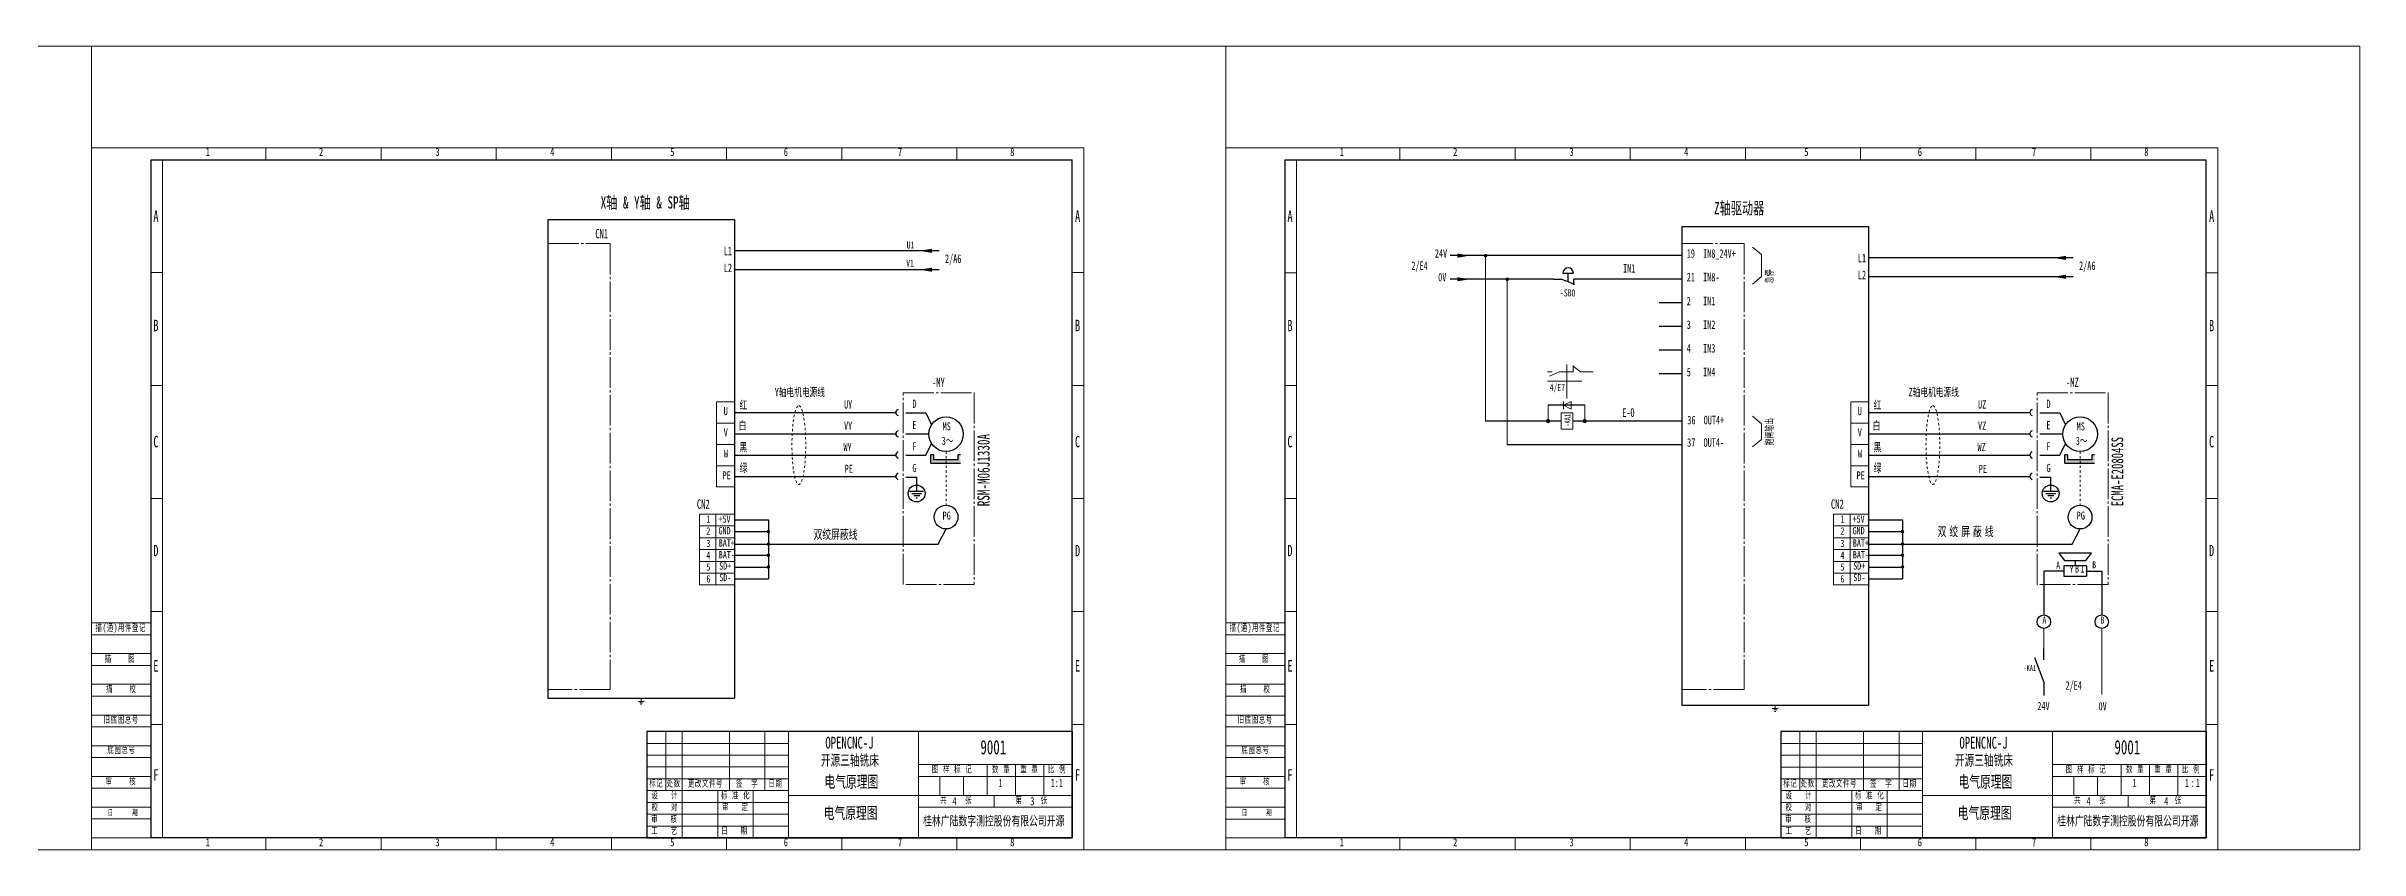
# Model space of a CAD drawing. Header units: millimetres. Extents: x 0 to 1920, y 0 to 340.
# Drawn here: x 941 to 1920, y 0 to 340 of the extents above; entities that cross this region are included whole.
import ezdxf

# ---------------------------------------------------------------- set-up
doc = ezdxf.new("R2010")
doc.units = ezdxf.units.MM
for name, pattern in [('ACAD_ISO02W100', [15, 12, -3]), ('ACAD_ISO02W100_1', [2, 1, -1]), ('ACAD_ISO08W100', [36, 24, -3, 6, -3]), ('ACAD_ISO08W100_1', [16, 13, -1, 1, -1])]:
    doc.linetypes.add(name, pattern=pattern)
for name, color, linetype, lineweight in [('ACAD文字', 3, 'Continuous', 20), ('ACAD粗实线', 7, 'Continuous', 30), ('EB0', 7, 'Continuous', 35), ('中心线', 4, 'ACAD_ISO08W100', 20), ('尺寸线', 1, 'Continuous', 15), ('文字', 3, 'Continuous', 20), ('用户自定义3', 7, 'Continuous', 18), ('粗实线', 7, 'Continuous', 30), ('细实线', 1, 'Continuous', 15), ('细实线层', 7, 'Continuous', 18), ('细实线层_1', 7, 'Continuous', 18), ('虚线', 2, 'ACAD_ISO02W100', 15)]:
    doc.layers.add(name, color=color, linetype=linetype, lineweight=lineweight)
doc.styles.add('UserTxtStyle3', font='', dxfattribs={"width": 0.667})
doc.styles.add('标准', font='', dxfattribs={"width": 0.667})
doc.styles.add('电气', font='', dxfattribs={"width": 0.667})
doc.styles.add('电气3.0', font='', dxfattribs={"width": 0.667})
doc.styles.get('UserTxtStyle3').set_extended_font_data('宋体')
doc.styles.get('标准').set_extended_font_data('宋体')
doc.styles.get('电气').set_extended_font_data('宋体')
doc.styles.get('电气3.0').set_extended_font_data('宋体')

# ---------------------------------------------------------------- blocks, each defined once
blk = doc.blocks.new('*X3')
at = {"layer": '文字', "linetype": 'Continuous', "lineweight": 18}
for p, q in [((73.75, 297), (73.75, 292)), ((122.5, 297), (122.5, 292)), ((171.25, 297), (171.25, 292)), ((220, 297), (220, 292)), ((268.75, 297), (268.75, 292)), ((317.5, 297), (317.5, 292)), ((366.25, 297), (366.25, 292)), ((30, 292), (30, 5)), ((30, 244.2), (25, 244.2)), ((420, 244.2), (415, 244.2)), ((30, 196.4), (25, 196.4)), ((420, 196.4), (415, 196.4)), ((420, 148.6), (415, 148.6)), ((30, 100.8), (25, 100.8)), ((420, 100.8), (415, 100.8)), ((30, 53), (25, 53)), ((420, 53), (415, 53)), ((73.75, 5), (73.75, 0)), ((122.5, 5), (122.5, 0)), ((171.25, 5), (171.25, 0)), ((220, 5), (220, 0)), ((268.75, 5), (268.75, 0)), ((317.5, 5), (317.5, 0)), ((366.25, 5), (366.25, 0))]:
    blk.add_line(p, q, dxfattribs=at)
at = {"layer": '文字', "color": 3, "linetype": 'Continuous', "lineweight": 18}
blk.add_line((30, 148.6), (25, 148.6), dxfattribs=at)
at = {"layer": '粗实线'}
for p, q in [((25, 292), (25, 5)), ((25, 292), (415, 292)), ((415, 5), (415, 292)), ((235, 50), (235, 5)), ((415, 50), (235, 50)), ((415, 50), (415, 5)), ((415, 5), (25, 5)), ((235, 5), (415, 5))]:
    blk.add_line(p, q, dxfattribs=at)
at = {"layer": '细实线'}
for p, q in [((420, 297), (0, 297)), ((0, 297), (0, 0)), ((420, 0), (420, 297)), ((25, 96), (0, 96)), ((25, 91), (0, 91)), ((25, 83), (0, 83)), ((25, 78), (0, 78)), ((25, 70), (0, 70)), ((25, 65), (0, 65)), ((25, 57), (0, 57)), ((25, 52), (0, 52)), ((25, 44), (0, 44)), ((25, 39), (0, 39)), ((25, 31), (0, 31)), ((415, 36), (350, 36)), ((350, 31), (415, 31)), ((359, 23), (359, 31)), ((369, 23), (369, 31)), ((379, 23), (379, 36)), ((391, 23), (391, 36)), ((403, 23), (403, 36)), ((25, 26), (0, 26)), ((415, 23), (295, 23)), ((382, 18), (382, 23)), ((25, 18), (0, 18)), ((25, 13), (0, 13)), ((350, 18), (415, 18)), ((0, 5), (0, 5)), ((0, 0), (420, 0))]:
    blk.add_line(p, q, dxfattribs=at)
at = {"layer": '细实线', "color": 1, "linetype": 'Continuous', "lineweight": 18}
for p, q in [((243, 25), (243, 50)), ((250, 5), (250, 50)), ((270, 25), (270, 50)), ((285, 25), (285, 50)), ((295, 5), (295, 50)), ((350, 5), (350, 50)), ((235, 45), (295, 45)), ((235, 40), (295, 40)), ((235, 35), (295, 35)), ((235, 35), (295, 35)), ((235, 30), (295, 30)), ((235, 25), (295, 25)), ((235, 20), (295, 20)), ((265, 5), (265, 25)), ((280, 5), (280, 25)), ((235, 15), (295, 15)), ((235, 10), (295, 10)), ((0, 5), (25, 5))]:
    blk.add_line(p, q, dxfattribs=at)
at = {"layer": '文字', "linetype": 'Continuous', "lineweight": 18, "attachment_point": 1}
for s, insert, char_height, width, style in [('\\T1.1;1', (48.27, 296.98), 3.386, 2.7271, '标准'), ('\\T1.1;2', (96.26, 296.98), 3.386, 3.2178, '标准'), ('\\T1.1;3', (145.52, 296.98), 3.386, 3.0285, '标准'), ('\\T1.1;4', (194.06, 296.98), 3.386, 3.2529, '标准'), ('\\T1.1;5', (244.91, 296.98), 3.386, 3.0706, '标准'), ('\\T1.1;6', (292.95, 296.98), 3.386, 3.1407, '标准'), ('\\T1.1;7', (341.27, 296.98), 3.386, 3.1407, '标准'), ('\\T1.1;8', (388.81, 296.98), 3.386, 3.1057, '标准'), ('\\T1.1;A', (26.12, 270.53), 4.838, 5.8388, '标准'), ('\\T1.1;A', (416.22, 270.53), 4.838, 5.8388, '标准'), ('\\T1.1;B', (26.12, 224.24), 4.838, 5.8388, '标准'), ('\\T1.1;B', (416.22, 224.24), 4.838, 5.8388, '标准'), ('\\T1.1;C', (26.1, 175.12), 4.838, 5.6885, '标准'), ('\\T1.1;C', (416.2, 175.12), 4.838, 5.6885, '标准'), ('\\T1.1;D', (26.1, 129.01), 4.838, 5.7887, '标准'), ('\\T1.1;D', (416.2, 129.01), 4.838, 5.7887, '标准'), ('\\T1.1;描(通)用件登记', (1.66, 95.41), 2.9027, 57.0736, '标准'), ('\\T1.1;描    图', (5.55, 82.36), 2.9027, 31.7997, '标准'), ('\\T1.1;E', (26.1, 80.24), 4.838, 5.6284, '标准'), ('\\T1.1;E', (416.2, 80.24), 4.838, 5.6284, '标准'), ('\\T1.1;描    校', (6.07, 69.57), 2.9027, 32.3225, '标准'), ('\\T1.1;旧底图总号', (5.07, 56.52), 2.9027, 39.2088, '标准'), ('\\T1.1;底图总号', (6.64, 43.73), 2.903, 31.7997, '标准'), ('\\T1.1;审    核', (5.92, 30.42), 2.9027, 31.5052, '标准'), ('\\T1.1;F', (26.1, 34.08), 4.838, 5.6885, '标准'), ('\\T1.1;标记', (236.02, 29.53), 2.903, 15.6535, '标准'), ('\\T1.1;处数', (243.39, 29.53), 2.903, 15.3951, '标准'), ('\\T1.1;更改文件号', (252.36, 29.53), 2.9027, 39.9839, '标准'), ('\\T1.1;签  字', (272.74, 29.53), 2.903, 23.3871, '标准'), ('\\T1.1;日期', (286.48, 29.53), 2.903, 13.6405, '标准'), ('\\T1.1;图 样 标 记', (355.63, 35.53), 2.9027, 43.7215, '标准'), ('\\T1.1;数 量', (381.09, 35.53), 2.903, 19.6134, '标准'), ('\\T1.1;重 量', (393.05, 35.53), 2.903, 19.4872, '标准'), ('\\T1.1;比 例', (404.75, 35.53), 2.903, 17.8347, '标准'), ('\\T1.1;F', (416.2, 34.08), 4.838, 5.6885, '标准'), ('\\T1.1;校   对', (236.97, 19.53), 2.9027, 28.2544, '标准'), ('\\T1.1;设   计', (236.99, 24.53), 2.9027, 28.2604, '标准'), ('\\T1.1;标 准 化', (266.33, 24.53), 2.9027, 32.2203, '标准'), ('\\T1.1;审   定', (266.81, 19.53), 2.9027, 27.7075, '标准'), ('\\T1.1;共', (359.12, 22.56), 2.903, 7.1748, '标准'), ('\\T1.1;张', (369.72, 22.56), 2.903, 7.0125, '标准'), ('\\T1.1;第', (391.01, 22.56), 2.903, 6.8202, '标准'), ('\\T1.1;张', (401.72, 22.56), 2.903, 7.0125, '标准'), ('\\T1.3425;日    期', (6.75, 17.02), 2.4861, 26.6415, 'UserTxtStyle3'), ('\\T1.1;审   核', (236.81, 14.53), 2.9027, 27.347, '标准'), ('\\T1.1;工   艺', (236.93, 9.53), 2.9027, 27.4492, '标准'), ('\\T1.1;日   期', (266.48, 9.53), 2.9027, 26.1152, '标准'), ('\\T1.1;1', (48.27, 4.84), 3.386, 2.7271, '标准'), ('\\T1.1;2', (96.26, 4.84), 3.386, 3.2178, '标准'), ('\\T1.1;3', (145.52, 4.84), 3.386, 3.0285, '标准'), ('\\T1.1;4', (194.06, 4.84), 3.386, 3.2529, '标准'), ('\\T1.1;5', (244.91, 4.84), 3.386, 3.0706, '标准'), ('\\T1.1;6', (292.95, 4.84), 3.386, 3.1407, '标准'), ('\\T1.1;7', (341.27, 4.84), 3.386, 3.1407, '标准'), ('\\T1.1;8', (388.81, 4.84), 3.386, 3.1057, '标准')]:
    blk.add_mtext(s, dxfattribs=dict(at, insert=insert, char_height=char_height, width=width, style=style))
blk = doc.blocks.new('*X4')
at = {"layer": '细实线层_1', "color": 7}
for p, q in [((-1.25, 0), (1.25, 0)), ((0, 0), (0, 1.25)), ((-0.62, -0.62), (0.62, -0.62)), ((-0.31, -1.25), (0.31, -1.25))]:
    blk.add_line(p, q, dxfattribs=at)
blk = doc.blocks.new('常闭触点_1')
at = {"layer": '粗实线', "linetype": 'ByBlock', "lineweight": -2}
blk.add_line((0, 0), (0, -4.8), dxfattribs=at)
at = {"layer": '粗实线'}
for p, q in [((3.9, -3.9), (0, -14.4)), ((4.3, -4.8), (0, -4.8)), ((0, -20), (0, -14.4))]:
    blk.add_line(p, q, dxfattribs=at)
blk = doc.blocks.new('*X7')
at = {"layer": 'ACAD粗实线', "linetype": 'Continuous', "lineweight": 18}
h = blk.add_hatch(color=256, dxfattribs=at)
edge = h.paths.add_edge_path(flags=0)
edge.add_line((1522.62, -1666.46), (1522.62, -1665.71))
edge.add_arc((1522.62, -1666.46), 0.75, 90, 270)
edge.add_line((1522.62, -1667.21), (1522.62, -1666.46))
for p, q in [((1522.62, -1666.46), (1522.62, -1665.71)), ((1522.62, -1667.21), (1522.62, -1666.46))]:
    blk.add_line(p, q, dxfattribs=at)
blk.add_arc((1522.62, -1666.46), 0.75, 90, 270, dxfattribs=at)
blk = doc.blocks.new('*X8')
at = {"layer": 'ACAD粗实线', "linetype": 'Continuous', "lineweight": 18}
h = blk.add_hatch(color=256, dxfattribs=at)
edge = h.paths.add_edge_path(flags=0)
edge.add_line((1522.62, -1666.46), (1522.62, -1667.21))
edge.add_arc((1522.62, -1666.46), 0.75, 270, 450)
edge.add_line((1522.62, -1665.71), (1522.62, -1666.46))
for p, q in [((1522.62, -1665.71), (1522.62, -1666.46)), ((1522.62, -1666.46), (1522.62, -1667.21))]:
    blk.add_line(p, q, dxfattribs=at)
blk.add_arc((1522.62, -1666.46), 0.75, 270, 90, dxfattribs=at)
blk = doc.blocks.new('*X6')
at = {"layer": 'ACAD粗实线', "linetype": 'Continuous', "lineweight": 18}
for name in ['*X7', '*X8']:
    blk.add_blockref(name, (-1522.62, 1666.09), dxfattribs=at)
blk = doc.blocks.new('*X10')
at = {"layer": 'ACAD粗实线', "linetype": 'Continuous', "lineweight": 18}
h = blk.add_hatch(color=256, dxfattribs=at)
edge = h.paths.add_edge_path(flags=0)
edge.add_line((1522.62, -1666.46), (1522.62, -1665.71))
edge.add_arc((1522.62, -1666.46), 0.75, 90, 270)
edge.add_line((1522.62, -1667.21), (1522.62, -1666.46))
for p, q in [((1522.62, -1666.46), (1522.62, -1665.71)), ((1522.62, -1667.21), (1522.62, -1666.46))]:
    blk.add_line(p, q, dxfattribs=at)
blk.add_arc((1522.62, -1666.46), 0.75, 90, 270, dxfattribs=at)
blk = doc.blocks.new('*X11')
at = {"layer": 'ACAD粗实线', "linetype": 'Continuous', "lineweight": 18}
h = blk.add_hatch(color=256, dxfattribs=at)
edge = h.paths.add_edge_path(flags=0)
edge.add_line((1522.62, -1666.46), (1522.62, -1667.21))
edge.add_arc((1522.62, -1666.46), 0.75, 270, 450)
edge.add_line((1522.62, -1665.71), (1522.62, -1666.46))
for p, q in [((1522.62, -1665.71), (1522.62, -1666.46)), ((1522.62, -1666.46), (1522.62, -1667.21))]:
    blk.add_line(p, q, dxfattribs=at)
blk.add_arc((1522.62, -1666.46), 0.75, 270, 90, dxfattribs=at)
blk = doc.blocks.new('*X9')
at = {"layer": 'ACAD粗实线', "linetype": 'Continuous', "lineweight": 18}
for name in ['*X10', '*X11']:
    blk.add_blockref(name, (-1522.62, 1666.09), dxfattribs=at)
blk = doc.blocks.new('*X12')
at = {"layer": '细实线层', "color": 7}
for p, q in [((-7, 5), (0, 5)), ((-7, 0), (-7, 5)), ((0, 0), (-7, 0)), ((0, 5), (0, 0))]:
    blk.add_line(p, q, dxfattribs=at)
blk = doc.blocks.new('*X13')
at = {"layer": 'ACAD粗实线', "linetype": 'Continuous', "lineweight": 18}
for p, q in [((0, 0), (-1.65, 3.3)), ((-1.65, 3.3), (1.65, 3.3)), ((1.65, 0), (-1.65, 0)), ((0, -3.3), (0, 6.6)), ((1.65, 3.3), (0, 0))]:
    blk.add_line(p, q, dxfattribs=at)
blk = doc.blocks.new('*X17')
at = {"layer": '粗实线'}
h = blk.add_hatch(color=256, dxfattribs=at)
edge = h.paths.add_edge_path(flags=0)
edge.add_line((1666.46, 1139.62), (1665.71, 1139.62))
edge.add_arc((1666.46, 1139.62), 0.75, 0, 180, ccw=False)
edge.add_line((1667.21, 1139.62), (1666.46, 1139.62))
h = blk.add_hatch(color=256, dxfattribs=at)
edge = h.paths.add_edge_path(flags=0)
edge.add_line((1666.46, 1139.62), (1667.21, 1139.62))
edge.add_arc((1666.46, 1139.62), 0.75, 180, 360, ccw=False)
edge.add_line((1665.71, 1139.62), (1666.46, 1139.62))
for start, end in [(0, 180), (180, 360)]:
    blk.add_arc((1666.46, 1139.62), 0.375, start, end, dxfattribs=at)
blk = doc.blocks.new('*X18')
at = {"layer": '粗实线'}
h = blk.add_hatch(color=256, dxfattribs=at)
edge = h.paths.add_edge_path(flags=0)
edge.add_line((1666.46, 1144.62), (1665.71, 1144.62))
edge.add_arc((1666.46, 1144.62), 0.75, 0, 180, ccw=False)
edge.add_line((1667.21, 1144.62), (1666.46, 1144.62))
h = blk.add_hatch(color=256, dxfattribs=at)
edge = h.paths.add_edge_path(flags=0)
edge.add_line((1666.46, 1144.62), (1667.21, 1144.62))
edge.add_arc((1666.46, 1144.62), 0.75, 180, 360, ccw=False)
edge.add_line((1665.71, 1144.62), (1666.46, 1144.62))
for start, end in [(0, 180), (180, 360)]:
    blk.add_arc((1666.46, 1144.62), 0.375, start, end, dxfattribs=at)
blk = doc.blocks.new('*X19')
at = {"layer": '粗实线'}
h = blk.add_hatch(color=256, dxfattribs=at)
edge = h.paths.add_edge_path(flags=0)
edge.add_line((1666.46, 1149.32), (1665.71, 1149.32))
edge.add_arc((1666.46, 1149.32), 0.75, 0, 180, ccw=False)
edge.add_line((1667.21, 1149.32), (1666.46, 1149.32))
h = blk.add_hatch(color=256, dxfattribs=at)
edge = h.paths.add_edge_path(flags=0)
edge.add_line((1666.46, 1149.32), (1667.21, 1149.32))
edge.add_arc((1666.46, 1149.32), 0.75, 180, 360, ccw=False)
edge.add_line((1665.71, 1149.32), (1666.46, 1149.32))
for start, end in [(0, 180), (180, 360)]:
    blk.add_arc((1666.46, 1149.32), 0.375, start, end, dxfattribs=at)
blk = doc.blocks.new('*X20')
at = {"layer": '粗实线'}
h = blk.add_hatch(color=256, dxfattribs=at)
edge = h.paths.add_edge_path(flags=0)
edge.add_line((1666.46, 1154.62), (1665.71, 1154.62))
edge.add_arc((1666.46, 1154.62), 0.75, 0, 180, ccw=False)
edge.add_line((1667.21, 1154.62), (1666.46, 1154.62))
h = blk.add_hatch(color=256, dxfattribs=at)
edge = h.paths.add_edge_path(flags=0)
edge.add_line((1666.46, 1154.62), (1667.21, 1154.62))
edge.add_arc((1666.46, 1154.62), 0.75, 180, 360, ccw=False)
edge.add_line((1665.71, 1154.62), (1666.46, 1154.62))
for start, end in [(0, 180), (180, 360)]:
    blk.add_arc((1666.46, 1154.62), 0.375, start, end, dxfattribs=at)
blk = doc.blocks.new('*X21')
at = {"layer": '文字', "linetype": 'Continuous', "lineweight": 18}
for p, q in [((73.75, 297), (73.75, 292)), ((122.5, 297), (122.5, 292)), ((171.25, 297), (171.25, 292)), ((220, 297), (220, 292)), ((268.75, 297), (268.75, 292)), ((317.5, 297), (317.5, 292)), ((366.25, 297), (366.25, 292)), ((30, 292), (30, 5)), ((30, 244.2), (25, 244.2)), ((420, 244.2), (415, 244.2)), ((30, 196.4), (25, 196.4)), ((420, 196.4), (415, 196.4)), ((420, 148.6), (415, 148.6)), ((30, 100.8), (25, 100.8)), ((420, 100.8), (415, 100.8)), ((30, 53), (25, 53)), ((420, 53), (415, 53)), ((73.75, 5), (73.75, 0)), ((122.5, 5), (122.5, 0)), ((171.25, 5), (171.25, 0)), ((220, 5), (220, 0)), ((268.75, 5), (268.75, 0)), ((317.5, 5), (317.5, 0)), ((366.25, 5), (366.25, 0))]:
    blk.add_line(p, q, dxfattribs=at)
at = {"layer": '文字', "color": 3, "linetype": 'Continuous', "lineweight": 18}
blk.add_line((30, 148.6), (25, 148.6), dxfattribs=at)
at = {"layer": '粗实线'}
for p, q in [((25, 292), (25, 5)), ((25, 292), (415, 292)), ((415, 5), (415, 292)), ((235, 50), (235, 5)), ((415, 50), (235, 50)), ((415, 50), (415, 5)), ((415, 5), (25, 5)), ((235, 5), (415, 5))]:
    blk.add_line(p, q, dxfattribs=at)
at = {"layer": '细实线'}
for p, q in [((420, 297), (0, 297)), ((0, 297), (0, 0)), ((420, 0), (420, 297)), ((25, 96), (0, 96)), ((25, 91), (0, 91)), ((25, 83), (0, 83)), ((25, 78), (0, 78)), ((25, 70), (0, 70)), ((25, 65), (0, 65)), ((25, 57), (0, 57)), ((25, 52), (0, 52)), ((25, 44), (0, 44)), ((25, 39), (0, 39)), ((25, 31), (0, 31)), ((415, 36), (350, 36)), ((350, 31), (415, 31)), ((359, 23), (359, 31)), ((369, 23), (369, 31)), ((379, 23), (379, 36)), ((391, 23), (391, 36)), ((403, 23), (403, 36)), ((25, 26), (0, 26)), ((415, 23), (295, 23)), ((382, 18), (382, 23)), ((25, 18), (0, 18)), ((25, 13), (0, 13)), ((350, 18), (415, 18)), ((0, 5), (0, 5)), ((0, 0), (420, 0))]:
    blk.add_line(p, q, dxfattribs=at)
at = {"layer": '细实线', "color": 1, "linetype": 'Continuous', "lineweight": 18}
for p, q in [((243, 25), (243, 50)), ((250, 5), (250, 50)), ((270, 25), (270, 50)), ((285, 25), (285, 50)), ((295, 5), (295, 50)), ((350, 5), (350, 50)), ((235, 45), (295, 45)), ((235, 40), (295, 40)), ((235, 35), (295, 35)), ((235, 35), (295, 35)), ((235, 30), (295, 30)), ((235, 25), (295, 25)), ((235, 20), (295, 20)), ((265, 5), (265, 25)), ((280, 5), (280, 25)), ((235, 15), (295, 15)), ((235, 10), (295, 10)), ((0, 5), (25, 5))]:
    blk.add_line(p, q, dxfattribs=at)
at = {"layer": '文字', "linetype": 'Continuous', "lineweight": 18, "attachment_point": 1}
for s, insert, char_height, width, style in [('\\T1.1;1', (48.27, 296.98), 3.386, 2.7271, '标准'), ('\\T1.1;2', (96.26, 296.98), 3.386, 3.2178, '标准'), ('\\T1.1;3', (145.52, 296.98), 3.386, 3.0285, '标准'), ('\\T1.1;4', (194.06, 296.98), 3.386, 3.2529, '标准'), ('\\T1.1;5', (244.91, 296.98), 3.386, 3.0706, '标准'), ('\\T1.1;6', (292.95, 296.98), 3.386, 3.1407, '标准'), ('\\T1.1;7', (341.27, 296.98), 3.386, 3.1407, '标准'), ('\\T1.1;8', (388.81, 296.98), 3.386, 3.1057, '标准'), ('\\T1.1;A', (26.12, 270.53), 4.838, 5.8388, '标准'), ('\\T1.1;A', (416.22, 270.53), 4.838, 5.8388, '标准'), ('\\T1.1;B', (26.12, 224.24), 4.838, 5.8388, '标准'), ('\\T1.1;B', (416.22, 224.24), 4.838, 5.8388, '标准'), ('\\T1.1;C', (26.1, 175.12), 4.838, 5.6885, '标准'), ('\\T1.1;C', (416.2, 175.12), 4.838, 5.6885, '标准'), ('\\T1.1;D', (26.1, 129.01), 4.838, 5.7887, '标准'), ('\\T1.1;D', (416.2, 129.01), 4.838, 5.7887, '标准'), ('\\T1.1;描(通)用件登记', (1.66, 95.41), 2.9027, 57.0736, '标准'), ('\\T1.1;描    图', (5.55, 82.36), 2.9027, 31.7997, '标准'), ('\\T1.1;E', (26.1, 80.24), 4.838, 5.6284, '标准'), ('\\T1.1;E', (416.2, 80.24), 4.838, 5.6284, '标准'), ('\\T1.1;描    校', (6.07, 69.57), 2.9027, 32.3225, '标准'), ('\\T1.1;旧底图总号', (5.07, 56.52), 2.9027, 39.2088, '标准'), ('\\T1.1;底图总号', (6.64, 43.73), 2.903, 31.7997, '标准'), ('\\T1.1;审    核', (5.92, 30.42), 2.9027, 31.5052, '标准'), ('\\T1.1;F', (26.1, 34.08), 4.838, 5.6885, '标准'), ('\\T1.1;标记', (236.02, 29.53), 2.903, 15.6535, '标准'), ('\\T1.1;处数', (243.39, 29.53), 2.903, 15.3951, '标准'), ('\\T1.1;更改文件号', (252.36, 29.53), 2.9027, 39.9839, '标准'), ('\\T1.1;签  字', (272.74, 29.53), 2.903, 23.3871, '标准'), ('\\T1.1;日期', (286.48, 29.53), 2.903, 13.6405, '标准'), ('\\T1.1;图 样 标 记', (355.63, 35.53), 2.9027, 43.7215, '标准'), ('\\T1.1;数 量', (381.09, 35.53), 2.903, 19.6134, '标准'), ('\\T1.1;重 量', (393.05, 35.53), 2.903, 19.4872, '标准'), ('\\T1.1;比 例', (404.75, 35.53), 2.903, 17.8347, '标准'), ('\\T1.1;F', (416.2, 34.08), 4.838, 5.6885, '标准'), ('\\T1.1;校   对', (236.97, 19.53), 2.9027, 28.2544, '标准'), ('\\T1.1;设   计', (236.99, 24.53), 2.9027, 28.2604, '标准'), ('\\T1.1;标 准 化', (266.33, 24.53), 2.9027, 32.2203, '标准'), ('\\T1.1;审   定', (266.81, 19.53), 2.9027, 27.7075, '标准'), ('\\T1.1;共', (359.12, 22.56), 2.903, 7.1748, '标准'), ('\\T1.1;张', (369.72, 22.56), 2.903, 7.0125, '标准'), ('\\T1.1;第', (391.01, 22.56), 2.903, 6.8202, '标准'), ('\\T1.1;张', (401.72, 22.56), 2.903, 7.0125, '标准'), ('\\T1.3425;日    期', (6.75, 17.02), 2.4861, 26.6415, 'UserTxtStyle3'), ('\\T1.1;审   核', (236.81, 14.53), 2.9027, 27.347, '标准'), ('\\T1.1;工   艺', (236.93, 9.53), 2.9027, 27.4492, '标准'), ('\\T1.1;日   期', (266.48, 9.53), 2.9027, 26.1152, '标准'), ('\\T1.1;1', (48.27, 4.84), 3.386, 2.7271, '标准'), ('\\T1.1;2', (96.26, 4.84), 3.386, 3.2178, '标准'), ('\\T1.1;3', (145.52, 4.84), 3.386, 3.0285, '标准'), ('\\T1.1;4', (194.06, 4.84), 3.386, 3.2529, '标准'), ('\\T1.1;5', (244.91, 4.84), 3.386, 3.0706, '标准'), ('\\T1.1;6', (292.95, 4.84), 3.386, 3.1407, '标准'), ('\\T1.1;7', (341.27, 4.84), 3.386, 3.1407, '标准'), ('\\T1.1;8', (388.81, 4.84), 3.386, 3.1057, '标准')]:
    blk.add_mtext(s, dxfattribs=dict(at, insert=insert, char_height=char_height, width=width, style=style))
blk = doc.blocks.new('*X22')
at = {"layer": '细实线层_1', "color": 7}
for p, q in [((-1.25, 0), (1.25, 0)), ((0, 0), (0, 1.25)), ((-0.62, -0.62), (0.62, -0.62)), ((-0.31, -1.25), (0.31, -1.25))]:
    blk.add_line(p, q, dxfattribs=at)
blk = doc.blocks.new('常开触点_2')
at = {"layer": '粗实线'}
for p, q in [((0, -4.78), (0, 0)), ((-3.88, -3.81), (0, -14.33)), ((0, -14.33), (0, -19.93))]:
    blk.add_line(p, q, dxfattribs=at)

msp = doc.modelspace()

# ---------------------------------------------------------------- hatches: boundary and pattern name
at = {"layer": '粗实线'}
for points in [[(1315.63, 254.33), (1315.63, 252.58), (1310.38, 253.46)], [(1315.63, 246.33), (1315.63, 244.58), (1310.38, 245.46)], [(1538.11, 250.54), (1538.11, 252.29), (1543.36, 251.41)], [(1795.63, 251.34), (1795.63, 249.59), (1790.38, 250.47)], [(1538.11, 240.54), (1538.11, 242.29), (1543.36, 241.41)], [(1795.63, 243.34), (1795.63, 241.59), (1790.38, 242.47)]]:
    msp.add_hatch(color=1, dxfattribs=at).paths.add_polyline_path(points, flags=0)
h = msp.add_hatch(color=256, dxfattribs=at)
h.paths.add_polyline_path([(1315.21, 163.6), (1321.63, 163.6), (1321.63, 164.97), (1316.28, 164.97), (1316.28, 167.11), (1315.21, 167.11)], flags=0)
h.paths.add_polyline_path([(1321.63, 163.6), (1327.74, 163.6), (1327.74, 167.11), (1326.82, 167.11), (1326.82, 164.97), (1321.63, 164.97)], flags=0)
h = msp.add_hatch(color=256, dxfattribs=at)
h.paths.add_polyline_path([(1795.21, 163.59), (1801.63, 163.59), (1801.63, 164.97), (1796.28, 164.97), (1796.28, 167.11), (1795.21, 167.11)], flags=0)
h.paths.add_polyline_path([(1801.63, 163.59), (1807.74, 163.59), (1807.74, 167.11), (1806.82, 167.11), (1806.82, 164.97), (1801.63, 164.97)], flags=0)

# ---------------------------------------------------------------- linework, layer by layer
at = {"layer": 'EB0', "linetype": 'ByBlock', "lineweight": -2, "ltscale": 0.2}
msp.add_line((1591.97, 188.07), (1576.47, 188.07), dxfattribs=at)
at = {"layer": '中心线', "linetype": 'ACAD_ISO08W100_1', "lineweight": 20}
for p, q in [((1303.45, 112.25), (1303.45, 193.38)), ((1303.45, 193.38), (1333.56, 193.38)), ((1333.56, 193.38), (1333.56, 112.25)), ((1783.45, 112.25), (1783.45, 193.38)), ((1783.45, 193.38), (1813.56, 193.38)), ((1813.56, 193.38), (1813.56, 112.25)), ((1333.56, 112.25), (1303.45, 112.25)), ((1813.56, 112.25), (1783.45, 112.25))]:
    msp.add_line(p, q, dxfattribs=at)
for points in [[(1153.17, 256.49), (1179.45, 256.49), (1179.45, 67.78), (1153.17, 67.78), (1153.17, 256.49)], [(1633.17, 256.49), (1659.45, 256.49), (1659.45, 67.78), (1633.17, 67.78), (1633.17, 256.49)]]:
    msp.add_lwpolyline(points, dxfattribs=at)
at = {"layer": '文字'}
for p, q in [((1576.27, 202.25), (1578.2, 202.25)), ((1576.27, 198.35), (1590.69, 198.35)), ((1577.12, 200.44), (1581.12, 202.25)), ((1581.12, 202.25), (1587.12, 202.25)), ((1584.39, 205.29), (1584.39, 190.98)), ((1587.12, 202.25), (1587.12, 204.85)), ((1590.19, 202.29), (1587.12, 204.7)), ((1590.19, 202.29), (1595.6, 202.29))]:
    msp.add_line(p, q, dxfattribs=at)
at = {"layer": '用户自定义3'}
for p, q in [((1550.02, 251.41), (1550.02, 181.41)), ((1559.18, 241.41), (1559.18, 171.41))]:
    msp.add_line(p, q, dxfattribs=at)
at = {"layer": '用户自定义3', "color": 3}
for p, q in [((1786.29, 93.64), (1786.29, 85.18)), ((1810.8, 93.64), (1810.8, 65.66))]:
    msp.add_line(p, q, dxfattribs=at)
at = {"layer": '粗实线'}
for p, q in [((1318.76, 253.46), (1232.05, 253.46)), ((1318.76, 245.46), (1232.05, 245.46)), ((1633.17, 251.41), (1535.04, 251.41)), ((1798.76, 250.47), (1712.05, 250.47)), ((1578.96, 241.41), (1535.04, 241.41)), ((1582.73, 244.04), (1587.15, 244.04)), ((1584.94, 240.34), (1584.94, 244.04)), ((1633.17, 241.41), (1587.31, 241.41)), ((1798.76, 242.47), (1712.05, 242.47)), ((1633.17, 231.41), (1623.47, 231.41)), ((1633.17, 221.41), (1623.47, 221.41)), ((1633.17, 211.41), (1623.47, 211.41)), ((1633.17, 201.41), (1623.47, 201.41)), ((1232.05, 185.01), (1300.39, 185.01)), ((1304.67, 184.83), (1313.07, 184.83)), ((1313.07, 184.83), (1315.47, 179.86)), ((1581.93, 181.41), (1550.02, 181.41)), ((1581.93, 181.41), (1575.4, 181.41)), ((1633.17, 181.41), (1586.93, 181.41)), ((1712.05, 185.01), (1780.39, 185.01)), ((1784.67, 184.82), (1793.07, 184.82)), ((1793.07, 184.82), (1795.47, 179.85)), ((1232.05, 176.01), (1300.39, 176.01)), ((1232.05, 167.01), (1300.39, 167.01)), ((1314.3, 175.89), (1304.67, 175.89)), ((1304.67, 166.95), (1313.07, 166.95)), ((1313.07, 166.95), (1315.47, 171.92)), ((1316.28, 167.11), (1315.21, 167.11)), ((1315.21, 163.6), (1315.21, 167.11)), ((1316.28, 167.11), (1316.28, 164.97)), ((1326.82, 164.97), (1326.82, 167.11)), ((1327.74, 167.11), (1326.82, 167.11)), ((1633.17, 171.41), (1559.18, 171.41)), ((1712.05, 176.01), (1780.39, 176.01)), ((1712.05, 167.01), (1780.39, 167.01)), ((1794.3, 175.88), (1784.67, 175.88)), ((1784.67, 166.94), (1793.07, 166.94)), ((1793.07, 166.94), (1795.47, 171.91)), ((1796.28, 167.11), (1795.21, 167.11)), ((1795.21, 163.59), (1795.21, 167.11)), ((1796.28, 167.11), (1796.28, 164.97)), ((1806.82, 164.97), (1806.82, 167.11)), ((1807.74, 167.11), (1806.82, 167.11)), ((1232.05, 158.01), (1300.39, 158.01)), ((1304.67, 157.64), (1307.73, 157.64)), ((1306.2, 157.64), (1309.25, 157.64)), ((1309.25, 151.68), (1309.25, 157.64)), ((1315.21, 163.6), (1315.21, 164.97)), ((1315.21, 163.6), (1327.74, 163.6)), ((1315.21, 163.6), (1316.28, 163.6)), ((1326.82, 164.97), (1316.28, 164.97)), ((1326.82, 163.6), (1327.74, 163.6)), ((1712.05, 158.01), (1780.39, 158.01)), ((1784.67, 157.64), (1787.73, 157.64)), ((1786.2, 157.64), (1789.25, 157.64)), ((1789.25, 151.68), (1789.25, 157.64)), ((1795.21, 163.59), (1795.21, 164.97)), ((1795.21, 163.59), (1807.74, 163.59)), ((1795.21, 163.59), (1796.28, 163.59)), ((1806.82, 164.97), (1796.28, 164.97)), ((1806.82, 163.59), (1807.74, 163.59)), ((1306.2, 151.68), (1312.16, 151.68)), ((1307.11, 150.77), (1311.24, 150.77)), ((1308.03, 149.85), (1310.48, 149.85)), ((1308.95, 148.93), (1309.56, 148.93)), ((1786.2, 151.68), (1792.16, 151.68)), ((1787.11, 150.76), (1791.24, 150.76)), ((1788.03, 149.85), (1790.48, 149.85)), ((1788.95, 148.93), (1789.56, 148.93)), ((1232.05, 139.62), (1246.46, 139.62)), ((1246.46, 139.62), (1246.46, 114.62)), ((1712.05, 139.62), (1726.46, 139.62)), ((1726.46, 139.62), (1726.46, 114.62)), ((1232.05, 134.62), (1246.46, 134.62)), ((1232.05, 129.33), (1318.28, 129.33)), ((1318.28, 129.33), (1321.63, 135.73)), ((1712.05, 134.62), (1726.46, 134.62)), ((1712.05, 129.32), (1798.28, 129.32)), ((1798.28, 129.32), (1801.63, 135.73)), ((1232.05, 124.62), (1246.46, 124.62)), ((1232.05, 119.62), (1246.46, 119.62)), ((1712.05, 124.62), (1726.46, 124.62)), ((1712.05, 119.62), (1726.46, 119.62)), ((1794.79, 117.94), (1786.29, 117.94)), ((1786.29, 117.94), (1786.29, 99.34)), ((1806.48, 125.43), (1792.58, 125.43)), ((1792.58, 125.43), (1795.02, 122.37)), ((1794.79, 120.08), (1794.79, 115.8)), ((1804.42, 120.08), (1794.79, 120.08)), ((1795.02, 122.37), (1804.04, 122.37)), ((1799.61, 122.37), (1799.61, 120.08)), ((1804.04, 122.37), (1806.48, 125.43)), ((1804.42, 120.08), (1804.42, 115.8)), ((1804.42, 117.94), (1810.8, 117.94)), ((1810.8, 117.94), (1810.8, 99.34)), ((1232.05, 114.62), (1246.46, 114.62)), ((1712.05, 114.62), (1726.46, 114.62)), ((1794.79, 115.8), (1804.42, 115.8))]:
    msp.add_line(p, q, dxfattribs=at)
for points in [[(1153.17, 266.69), (1232.05, 266.69), (1232.05, 64.04), (1153.17, 64.04), (1153.17, 266.69)], [(1633.17, 263.7), (1712.05, 263.7), (1712.05, 61.05), (1633.17, 61.05), (1633.17, 263.7)]]:
    msp.add_lwpolyline(points, dxfattribs=at)
for points in [[(1549.64, 251.41, 0.75, 0.75, 1), (1550.39, 251.41, 0.75, 0.75, 1)], [(1558.8, 241.41, 0.75, 0.75, 1), (1559.55, 241.41, 0.75, 0.75, 1)]]:
    msp.add_lwpolyline(points, format="xyseb", close=True, dxfattribs=at)
for centre, radius in [((1321.63, 175.89), 7.32), ((1801.63, 175.88), 7.32), ((1309.18, 150.77), 3.57), ((1789.18, 150.76), 3.57), ((1321.63, 140.78), 5.04), ((1801.63, 140.77), 5.04), ((1786.29, 96.49), 2.85), ((1810.8, 96.49), 2.85)]:
    msp.add_circle(centre, radius, dxfattribs=at)
msp.add_arc((1584.94, 244.04), 2.21, 0, 180, dxfattribs=at)
at = {"layer": '粗实线', "color": 0}
for centre in [(1301.77, 185.01), (1781.77, 185.01), (1301.77, 176.01), (1781.77, 176.01), (1301.77, 167.01), (1781.77, 167.01), (1301.77, 158.01), (1781.77, 158.01)]:
    msp.add_arc(centre, 1.38, 109.44003, 250.55997, dxfattribs=at)
at = {"layer": '细实线'}
for p, q in [((0, 340), (1920, 340)), ((960, 340), (960, 0)), ((1440, 340), (1440, 0)), ((1920, 340), (1920, 0)), ((1666.74, 251.85), (1663.03, 255.05)), ((1666.74, 251.85), (1666.74, 242.54)), ((1666.74, 242.54), (1663.03, 239.35)), ((1224.55, 180.51), (1232.05, 180.51)), ((1666.74, 180.22), (1663.03, 183.41)), ((1666.74, 180.22), (1666.74, 173.64)), ((1704.55, 180.51), (1712.05, 180.51)), ((1224.55, 171.51), (1232.05, 171.51)), ((1666.74, 173.64), (1663.03, 170.45)), ((1704.55, 171.51), (1712.05, 171.51)), ((1224.55, 162.51), (1232.05, 162.51)), ((1704.55, 162.51), (1712.05, 162.51)), ((1217.26, 142.03), (1217.26, 112.03)), ((1232.05, 142.03), (1217.26, 142.03)), ((1224.26, 142.03), (1224.26, 112.03)), ((1697.26, 142.03), (1697.26, 112.03)), ((1712.05, 142.03), (1697.26, 142.03)), ((1704.26, 142.03), (1704.26, 112.03)), ((1232.05, 137.03), (1217.26, 137.03)), ((1232.05, 132.03), (1217.26, 132.03)), ((1712.05, 137.03), (1697.26, 137.03)), ((1712.05, 132.03), (1697.26, 132.03)), ((1232.05, 127.03), (1217.26, 127.03)), ((1232.05, 122.03), (1217.26, 122.03)), ((1712.05, 127.03), (1697.26, 127.03)), ((1712.05, 122.03), (1697.26, 122.03)), ((1232.05, 117.03), (1217.26, 117.03)), ((1232.05, 112.03), (1217.26, 112.03)), ((1712.05, 117.03), (1697.26, 117.03)), ((1712.05, 112.03), (1697.26, 112.03)), ((0, 0), (1920, 0))]:
    msp.add_line(p, q, dxfattribs=at)
for points in [[(1224.55, 189.51), (1232.05, 189.51), (1232.05, 153.51), (1224.55, 153.51), (1224.55, 189.51)], [(1704.55, 189.51), (1712.05, 189.51), (1712.05, 153.51), (1704.55, 153.51), (1704.55, 189.51)]]:
    msp.add_lwpolyline(points, dxfattribs=at)
at = {"layer": '细实线层', "color": 7}
for p, q in [((1576.47, 188.07), (1576.47, 181.41)), ((1591.97, 188.07), (1591.97, 181.41))]:
    msp.add_line(p, q, dxfattribs=at)
at = {"layer": '虚线', "color": 3, "linetype": 'ACAD_ISO02W100_1', "lineweight": 15}
for p, q in [((1321.63, 168.56), (1321.63, 145.82)), ((1801.63, 168.56), (1801.63, 145.82))]:
    msp.add_line(p, q, dxfattribs=at)
for centre in [(1259.33, 171.24), (1739.33, 171.24)]:
    msp.add_ellipse(centre, major_axis=(0, 16.69), ratio=0.174637, dxfattribs=at)

# ---------------------------------------------------------------- block references
at = {"layer": 'ACAD粗实线', "linetype": 'Continuous', "lineweight": 18, "rotation": 90}
for name, p in [('*X9', (1576.1, 181.41)), ('*X6', (1591.6, 181.41))]:
    msp.add_blockref(name, p, dxfattribs=at)
at = {"layer": '尺寸线', "xscale": 0.5525546250853938, "yscale": 0.5525546250853938, "zscale": 0.5525546250853938, "rotation": 270}
msp.add_blockref('常闭触点_1', (1589.98, 241.41), dxfattribs=at)
at = {"layer": '粗实线'}
for name, p in [('*X21', (960, 0.01)), ('*X3', (1440, 0)), ('*X20', (-420, -1019.99)), ('*X19', (-420, -1019.99)), ('*X20', (60, -1019.99)), ('*X19', (60, -1019.99)), ('*X18', (-420, -1019.99)), ('*X17', (-420, -1019.99)), ('*X18', (60, -1019.99)), ('*X17', (60, -1019.99)), ('常开触点_2', (1786.29, 85.18))]:
    msp.add_blockref(name, p, dxfattribs=at)
at = {"layer": '细实线层', "color": 7}
for name, p, rotation in [('*X13', (1582.97, 188.07), 270), ('*X12', (1586.93, 184.91), 90)]:
    msp.add_blockref(name, p, dxfattribs=dict(at, rotation=rotation))
at = {"layer": '细实线层_1', "color": 7}
for name, p in [('*X22', (1192.61, 62.79)), ('*X4', (1672.61, 59.8))]:
    msp.add_blockref(name, p, dxfattribs=at)

# ---------------------------------------------------------------- texts
at = {"layer": 'ACAD文字', "color": 3, "linetype": 'Continuous', "lineweight": 18, "insert": (1583.34, 178.97), "char_height": 2.5, "width": 30.5781, "attachment_point": 1, "rotation": 90, "line_spacing_factor": 1.15057, "style": '电气'}
msp.add_mtext('-KA1', dxfattribs=at)
at = {"layer": 'ACAD文字', "color": 3, "linetype": 'Continuous', "lineweight": 18, "insert": (1777.64, 78.09), "char_height": 2.5, "width": 30.5781, "attachment_point": 1, "line_spacing_factor": 1.15057, "style": '电气'}
msp.add_mtext('-KA1', dxfattribs=at)
at = {"layer": '文字', "color": 3, "attachment_point": 1}
for s, insert, char_height, width, style in [('X轴 & Y轴 & SP轴', (1175.44, 276.51), 5.1906, 170.7386, '电气'), ('Z轴驱动器 ', (1646.71, 274.11), 5.191, 177.727, '电气'), ('U1', (1304.98, 257.43), 3, 13.4928, '电气'), ('V1', (1304.77, 249.76), 3, 13.4928, '电气'), ('4/E7', (1577.11, 197.1), 3, 10.9105, '电气'), ('开源三轴铣床', (1268.65, 40.15), 4.5, 46.6638, '电气3.0'), ('{\\H1.667x;OPENCNC-J}', (1270.56, 47.79), 3, 22.7299, '电气3.0'), ('开源三轴铣床', (1748.65, 40.14), 4.5, 46.6638, '电气3.0'), ('{\\H1.667x;OPENCNC-J}', (1750.56, 47.79), 3, 22.7299, '电气3.0'), ('{\\H1.667x;电气原理图}', (1270.18, 31.29), 3, 28.6689, '电气3.0'), ('{\\H1.667x;电气原理图}', (1750.18, 31.29), 3, 28.6689, '电气3.0')]:
    msp.add_mtext(s, dxfattribs=dict(at, insert=insert, char_height=char_height, width=width, style=style))
at = {"layer": '文字', "attachment_point": 1}
for s, insert, char_height, width, style in [('CN1', (1173.19, 262.72), 3.978, 15.646, '电气'), ('L1', (1227.6, 255.2), 3.633, 13.4928, '电气'), ('L2', (1227.58, 248.05), 3.633, 13.4928, '电气'), ('2/A6', (1321.21, 251.95), 3.633, 13.4928, '电气'), ('2/E4', (1518.59, 248.95), 3.633, 13.4928, '电气'), ('24V', (1528.52, 254.1), 3.481, 29.3936, '电气'), ('IN1', (1608.21, 247.84), 3.633, 24.3891, '电气'), ('19  IN8_24V+', (1635.15, 254.14), 3.6334, 21.1143, '电气'), ('L2', (1707.58, 245.05), 3.633, 13.4928, '电气'), ('L1', (1707.6, 252.21), 3.633, 13.4928, '电气'), ('2/A6', (1801.21, 248.96), 3.633, 13.4928, '电气'), ('0V', (1529.94, 244.05), 3.481, 24.3891, '电气'), ('-SB0', (1581.49, 237.13), 3, 8.9312, '电气3.0'), ('21  IN8-', (1635.15, 244.14), 3.633, 21.1143, '电气'), ('2   IN1', (1635.15, 234.02), 3.633, 20.7577, '电气'), ('3   IN2', (1635.15, 224.02), 3.633, 20.7577, '电气'), ('4   IN3', (1635.15, 214.02), 3.633, 20.7577, '电气'), ('Y轴电机电源线', (1249.13, 195.39), 3.481, 64.1155, '电气'), ('-MY', (1315.7, 199.81), 3.978, 27.8893, '电气'), ('5   IN4', (1635.15, 204.02), 3.633, 20.7577, '电气'), ('Z轴电机电源线', (1729.07, 195.39), 3.481, 69.0074, '电气'), ('-MZ', (1795.7, 199.81), 3.978, 32.7561, '电气'), ('U', (1227.5, 187.32), 3.39, 4.0871, '电气'), ('红', (1234.25, 189.92), 3.48, 8.911, '电气'), ('UY', (1278.46, 190.19), 3.481, 9.5867, '电气'), ('D', (1307.41, 190.47), 3.48, 4.4133, '电气'), ('E-O', (1607.86, 186.82), 3.633, 24.3187, '电气'), ('U', (1707.5, 187.31), 3.39, 4.0871, '电气'), ('红', (1714.25, 189.91), 3.48, 8.911, '电气'), ('UZ', (1758.46, 190.19), 3.481, 13.8451, '电气'), ('D', (1787.41, 190.46), 3.48, 4.4133, '电气'), ('V', (1227.52, 178.3), 3.39, 4.1222, '电气'), ('白', (1233.85, 181.26), 3.48, 6.8838, '电气'), ('VY', (1278.46, 181.18), 3.481, 9.5867, '电气'), ('E', (1307.39, 181.46), 3.48, 4.4133, '电气'), ('MS', (1320.16, 180.85), 3.386, 8.9805, '电气'), ('36  OUT4+', (1635.4, 183.64), 3.633, 21.6551, '电气'), ('V', (1707.52, 178.3), 3.39, 4.1222, '电气'), ('白', (1713.85, 181.25), 3.48, 6.8838, '电气'), ('VZ', (1758.46, 181.18), 3.481, 13.8451, '电气'), ('E', (1787.39, 181.45), 3.48, 4.4133, '电气'), ('MS', (1800.16, 180.84), 3.386, 8.9805, '电气'), ('W', (1227.61, 169.29), 3.39, 4.697, '电气'), ('黑', (1234.24, 172.06), 3.48, 8.6857, '电气'), ('WY', (1278.22, 172.17), 3.481, 9.6641, '电气'), ('F', (1307.42, 172.44), 3.48, 4.5752, '电气'), ('3～', (1319.79, 174.75), 3.386, 10.8733, '电气'), ('37  OUT4-', (1635.33, 174.15), 3.633, 19.8604, '电气'), ('W', (1707.61, 169.29), 3.39, 4.697, '电气'), ('黑', (1714.24, 172.06), 3.48, 8.6857, '电气'), ('WZ', (1758.22, 172.17), 3.481, 13.9225, '电气'), ('F', (1787.42, 172.44), 3.48, 4.5752, '电气'), ('3～', (1799.79, 174.75), 3.386, 10.8733, '电气'), ('PE', (1227, 160.13), 3.386, 8.8262, '电气'), ('绿', (1234.3, 163.33), 3.48, 9.1855, '电气'), ('PE', (1278.71, 162.89), 3.386, 8.8262, '电气'), ('G', (1307.41, 163.28), 3.48, 4.5329, '电气'), ('PE', (1707, 160.12), 3.386, 8.8262, '电气'), ('绿', (1714.3, 163.32), 3.48, 9.1855, '电气'), ('PE', (1758.71, 162.88), 3.386, 8.8262, '电气'), ('G', (1787.41, 163.28), 3.48, 4.5329, '电气'), ('CN2', (1216.18, 148.25), 3.978, 16.0884, '电气'), ('CN2', (1696.18, 148.25), 3.978, 16.0884, '电气'), ('1', (1220.27, 141.5), 3.11, 3.6863, '电气'), ('+5V', (1225.33, 141.5), 3.114, 8.0784, '电气'), ('PG', (1320.15, 143.11), 3.386, 8.8262, '电气'), ('1', (1700.27, 141.5), 3.11, 3.6863, '电气'), ('+5V', (1705.33, 141.5), 3.114, 8.0784, '电气'), ('\\T1.3425;双绞屏蔽线', (1741.35, 136.67), 3.9778, 55.9395, 'UserTxtStyle3'), ('PG', (1800.15, 143.1), 3.386, 8.8262, '电气'), ('3', (1220.2, 131.2), 3.11, 3.2519, '电气'), ('2', (1220.2, 136.46), 3.11, 3.2519, '电气'), ('GND', (1225.35, 136.59), 3.114, 8.0422, '电气'), ('BAT+', (1225.47, 131.37), 3.114, 3.7225, '电气'), ('双绞屏蔽线', (1265.58, 135.48), 3.978, 55.9395, '电气'), ('3', (1700.2, 131.2), 3.11, 3.2519, '电气'), ('2', (1700.2, 136.46), 3.11, 3.2519, '电气'), ('GND', (1705.35, 136.59), 3.114, 8.0422, '电气'), ('BAT+', (1705.47, 131.37), 3.114, 3.7225, '电气'), ('4', (1220.2, 126.2), 3.11, 3.2519, '电气'), ('5', (1220.2, 121.2), 3.11, 3.2519, '电气'), ('BAT-', (1225.47, 126.37), 3.114, 3.7225, '电气'), ('SD+', (1225.62, 121.64), 3.114, 12.2594, '电气'), ('4', (1700.2, 126.2), 3.11, 3.2519, '电气'), ('5', (1700.2, 121.2), 3.11, 3.2519, '电气'), ('BAT-', (1705.47, 126.37), 3.114, 3.7225, '电气'), ('SD+', (1705.62, 121.64), 3.114, 12.2594, '电气'), ('\\T1.3425;A', (1791.53, 121.9), 2.983, 4.0543, 'UserTxtStyle3'), ('\\T1.3425;YB1', (1797.18, 120.55), 3.2818, 8.88, 'UserTxtStyle3'), ('\\T1.3425;B', (1806.78, 122.11), 2.983, 3.8492, 'UserTxtStyle3'), ('6', (1220.2, 116.2), 3.11, 3.2519, '电气'), ('SD-', (1225.67, 116.76), 3.114, 12.3318, '电气'), ('6', (1700.2, 116.2), 3.11, 3.2519, '电气'), ('SD-', (1705.67, 116.76), 3.114, 12.3318, '电气'), ('\\T1.3425;A', (1785.71, 98.69), 2.983, 4.0543, 'UserTxtStyle3'), ('\\T1.3425;B', (1810.27, 98.69), 2.983, 3.8492, 'UserTxtStyle3'), ('2/E4', (1795.46, 71.33), 3.633, 13.4928, '电气'), ('24V', (1783.53, 62.57), 3.481, 29.3936, '电气'), ('0V', (1809.46, 62.47), 3.481, 24.3891, '电气'), ('9001', (1336.19, 46.38), 6, 12.8154, '电气3.0'), ('9001', (1816.19, 46.38), 6, 12.8154, '电气3.0'), ('1', (1343.82, 30), 3.48, 2.8577, '电气'), ('1:1', (1365.94, 30.02), 3.481, 12.8667, '电气'), ('\\T1.3425;1', (1823.82, 30), 3.481, 2.8577, 'UserTxtStyle3'), ('\\T1.3425;1:1', (1845.94, 30.02), 3.4806, 12.8667, 'UserTxtStyle3'), ('4', (1324.34, 22.32), 3.54, 4.0261, '电气'), ('3', (1357.28, 22.32), 3.54, 4.0332, '电气'), ('\\T1.1;4', (1804.34, 22.31), 3.535, 4.0261, '标准'), ('\\T1.1;4', (1837.23, 22.34), 3.535, 3.7939, '标准'), ('电气原理图', (1269.88, 18.06), 5, 45.3858, '电气'), ('桂林广陆数字测控股份有限公司开源', (1311.96, 14.24), 4, 121.4164, '电气'), ('电气原理图', (1749.88, 18.06), 5, 45.3858, '电气'), ('桂林广陆数字测控股份有限公司开源', (1791.96, 14.24), 4, 121.4164, '电气')]:
    msp.add_mtext(s, dxfattribs=dict(at, insert=insert, char_height=char_height, width=width, style=style))
at = {"layer": '文字', "attachment_point": 1, "rotation": 90, "style": '电气'}
for s, insert, char_height, width in [('急停', (1668.51, 239.73), 3.114, 46.4493), ('抱闸输出', (1668.51, 171.1), 3.114, 33.3091), ('RSM-M06J1330A', (1334.91, 145.33), 5.1906, 91.7041), ('ECMA-E20804SS', (1814.91, 145.33), 4.9722, 91.7041)]:
    msp.add_mtext(s, dxfattribs=dict(at, insert=insert, char_height=char_height, width=width))

doc.saveas('drawing.dxf')
